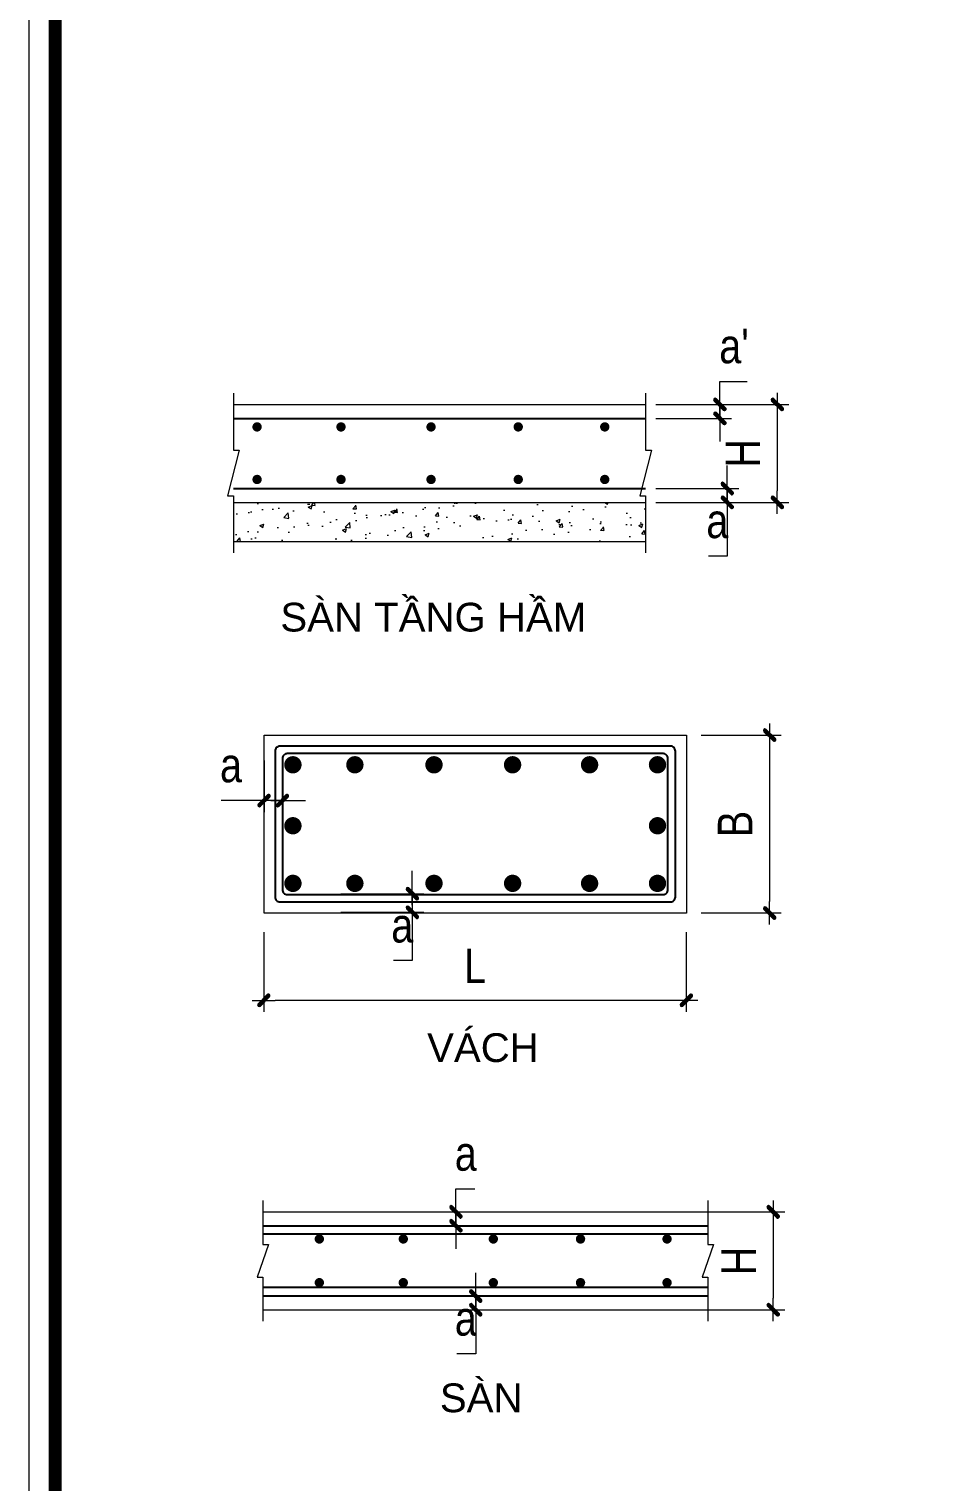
# Model space of a CAD drawing. Header units: millimetres. Extents: x -88960 to 836140, y 175458 to 320791.
# Drawn here: x -3360 to 3675, y 190573 to 201739 of the extents above; entities that cross this region are included whole.
import ezdxf
from ezdxf.enums import TextEntityAlignment as Align

# ---------------------------------------------------------------- set-up
doc = ezdxf.new("R2010")
doc.units = ezdxf.units.MM
doc.header["$LTSCALE"] = 1000
doc.layers.get('0').update_dxf_attribs({"linetype": 'CONTINUOUS'})
doc.layers.get('DEFPOINTS').update_dxf_attribs({"linetype": 'CONTINUOUS'})
for name, color, linetype, lineweight in [('Ap0314_Kh', 253, 'CONTINUOUS', 15), ('CDAI', 6, 'CONTINUOUS', 25), ('CHUTO', 51, 'CONTINUOUS', 15), ('CTHEP', 4, 'CONTINUOUS', 50), ('DBAO', 2, 'CONTINUOUS', 13), ('HATCH', 253, 'CONTINUOUS', 5), ('KTH', 154, 'CONTINUOUS', 15), ('STICK', 1, 'CONTINUOUS', 9)]:
    doc.layers.add(name, color=color, linetype=linetype, lineweight=lineweight)
doc.styles.add('Star-HelCon', font='VHELVCN_0.TTF')
doc.styles.add('Star-Helve', font='VHELVEN_0.TTF')
doc.dimstyles.new('Star-100', dxfattribs={"dimscale": 100, "dimtxt": 2, "dimasz": 1, "dimexe": 1, "dimexo": 0.0625, "dimgap": 0.09, "dimtad": 0, "dimtoh": 1, "dimdec": 4, "dimrnd": 1, "dimdsep": 46, "dimtxsty": 'Star-HelCon', "dimblk": 'Stick', "dimcen": 0.09, "dimdle": 1.5, "dimclrd": 256, "dimclre": 256, "dimclrt": 7, "dimadec": 0, "dimazin": 0, "dimtfac": 1, "dimtdec": 4, "dimtix": 1, "dimtmove": 0, "dimatfit": 3, "dimfxl": 0.18, "dimtvp": 1, "dimtolj": 1, "dimtzin": 0, "dimarcsym": 2})

# ---------------------------------------------------------------- blocks, each defined once
blk = doc.blocks.new('Stick')
at = {"layer": 'STICK'}
h = blk.add_hatch(color=256, dxfattribs=at)
edge = h.paths.add_edge_path()
edge.add_line((0.3, 0.5), (-0.5, -0.3))
edge.add_arc((-0.4, -0.4), 0.141, 135, 315)
edge.add_line((-0.3, -0.5), (0.5, 0.3))
edge.add_arc((0.4, 0.4), 0.141, 315, 495)
blk.add_line((1, 0), (-1, 0), dxfattribs=at)
blk.add_lwpolyline([(0.3, 0.5), (-0.5, -0.3, 1), (-0.3, -0.5), (0.5, 0.3, 1), (0.3, 0.5, 1)], format="xyb", dxfattribs=at)
blk = doc.blocks.new('*D549')
at = {"layer": 'DEFPOINTS', "color": 0, "transparency": 16777216}
for p in [(1269825, 160534), (1269825, 160373), (1270451, 160373)]:
    blk.add_point(p, dxfattribs=at)
at = {"layer": 'KTH', "lineweight": -2, "transparency": 16777216}
for p, q in [((1270451, 160634), (1270451, 160734)), ((1269831, 160534), (1270551, 160534)), ((1270451, 160534), (1270451, 160373)), ((1269831, 160373), (1270551, 160373)), ((1270451, 160273), (1270451, 159952)), ((1270451, 159952), (1270287, 159952))]:
    blk.add_line(p, q, dxfattribs=at)
at = {"layer": 'KTH', "lineweight": -2, "transparency": 16777216, "xscale": 100, "yscale": 100, "zscale": 100}
for p, rotation in [((1270451, 160534), 270), ((1270451, 160373), 90)]:
    blk.add_blockref('Stick', p, dxfattribs=dict(at, rotation=rotation))
at = {"layer": 'KTH', "color": 7, "transparency": 16777216, "insert": (1270364, 160258), "char_height": 300, "attachment_point": 5, "style": 'Star-HelCon'}
blk.add_mtext('\\A1;a', dxfattribs=at)
blk = doc.blocks.new('*D550')
at = {"layer": 'DEFPOINTS', "color": 0, "transparency": 16777216}
for p in [(1269161, 160207), (1272832, 160207), (1269161, 159607)]:
    blk.add_point(p, dxfattribs=at)
at = {"layer": 'KTH', "lineweight": -2, "transparency": 16777216}
for p, q in [((1269161, 160201), (1269161, 159507)), ((1272832, 160201), (1272832, 159507)), ((1272732, 159607), (1269261, 159607))]:
    blk.add_line(p, q, dxfattribs=at)
at = {"layer": 'KTH', "lineweight": -2, "transparency": 16777216, "xscale": 100, "yscale": 100, "zscale": 100, "rotation": 180}
blk.add_blockref('Stick', (1269161, 159607), dxfattribs=at)
at = {"layer": 'KTH', "lineweight": -2, "transparency": 16777216, "xscale": 100, "yscale": 100, "zscale": 100}
blk.add_blockref('Stick', (1272832, 159607), dxfattribs=at)
at = {"layer": 'KTH', "color": 7, "transparency": 16777216, "insert": (1270997, 159907), "char_height": 300, "attachment_point": 5, "style": 'Star-HelCon'}
blk.add_mtext('\\A1;L', dxfattribs=at)
blk = doc.blocks.new('*D551')
at = {"layer": 'DEFPOINTS', "color": 0, "transparency": 16777216}
for p in [(1269163, 161697), (1269323, 161697), (1269163, 161344)]:
    blk.add_point(p, dxfattribs=at)
at = {"layer": 'KTH', "lineweight": -2, "transparency": 16777216}
for p, q in [((1269163, 161691), (1269163, 161244)), ((1269323, 161691), (1269323, 161244)), ((1269063, 161344), (1268790, 161344)), ((1269323, 161344), (1269163, 161344)), ((1269423, 161344), (1269523, 161344))]:
    blk.add_line(p, q, dxfattribs=at)
at = {"layer": 'KTH', "lineweight": -2, "transparency": 16777216, "xscale": 100, "yscale": 100, "zscale": 100}
blk.add_blockref('Stick', (1269163, 161344), dxfattribs=at)
at = {"layer": 'KTH', "lineweight": -2, "transparency": 16777216, "xscale": 100, "yscale": 100, "zscale": 100, "rotation": 180}
blk.add_blockref('Stick', (1269323, 161344), dxfattribs=at)
at = {"layer": 'KTH', "color": 7, "transparency": 16777216, "insert": (1268876, 161651), "char_height": 300, "attachment_point": 5, "style": 'Star-HelCon'}
blk.add_mtext('\\A1;a', dxfattribs=at)
blk = doc.blocks.new('*D552')
at = {"layer": 'DEFPOINTS', "color": 0, "transparency": 16777216}
for p in [(1272956, 161913), (1272956, 160367), (1273556, 160367)]:
    blk.add_point(p, dxfattribs=at)
at = {"layer": 'KTH', "lineweight": -2, "transparency": 16777216}
for p, q in [((1272962, 161913), (1273656, 161913)), ((1273556, 161813), (1273556, 160467)), ((1272962, 160367), (1273656, 160367))]:
    blk.add_line(p, q, dxfattribs=at)
at = {"layer": 'KTH', "lineweight": -2, "transparency": 16777216, "xscale": 100, "yscale": 100, "zscale": 100}
for p, rotation in [((1273556, 161913), 90), ((1273556, 160367), 270)]:
    blk.add_blockref('Stick', p, dxfattribs=dict(at, rotation=rotation))
at = {"layer": 'KTH', "color": 7, "transparency": 16777216, "insert": (1273256, 161140), "char_height": 300, "attachment_point": 5, "rotation": 90, "style": 'Star-HelCon'}
blk.add_mtext('\\A1;B', dxfattribs=at)
blk = doc.blocks.new('*D553')
at = {"layer": 'DEFPOINTS', "color": 0, "transparency": 16777216}
for p in [(1272562, 164057), (1273188, 164057), (1272562, 163937)]:
    blk.add_point(p, dxfattribs=at)
at = {"layer": 'KTH', "lineweight": -2, "transparency": 16777216}
for p, q in [((1273188, 164157), (1273188, 164257)), ((1272568, 164057), (1273288, 164057)), ((1273188, 164057), (1273188, 163937)), ((1272568, 163937), (1273288, 163937)), ((1273188, 163837), (1273188, 163468)), ((1273188, 163468), (1273024, 163468))]:
    blk.add_line(p, q, dxfattribs=at)
at = {"layer": 'KTH', "lineweight": -2, "transparency": 16777216, "xscale": 100, "yscale": 100, "zscale": 100}
for p, rotation in [((1273188, 164057), 270), ((1273188, 163937), 90)]:
    blk.add_blockref('Stick', p, dxfattribs=dict(at, rotation=rotation))
at = {"layer": 'KTH', "color": 7, "transparency": 16777216, "insert": (1273102, 163774), "char_height": 300, "attachment_point": 5, "style": 'Star-HelCon'}
blk.add_mtext('\\A1;a', dxfattribs=at)
blk = doc.blocks.new('*D554')
at = {"layer": 'DEFPOINTS', "color": 0, "transparency": 16777216}
for p in [(1272562, 164788), (1272562, 164667), (1273124, 164667)]:
    blk.add_point(p, dxfattribs=at)
at = {"layer": 'KTH', "lineweight": -2, "transparency": 16777216}
for p, q in [((1273124, 164888), (1273124, 164988)), ((1273124, 164988), (1273360, 164988)), ((1272568, 164788), (1273224, 164788)), ((1273124, 164667), (1273124, 164788)), ((1272568, 164667), (1273224, 164667)), ((1273124, 164567), (1273124, 164467))]:
    blk.add_line(p, q, dxfattribs=at)
at = {"layer": 'KTH', "lineweight": -2, "transparency": 16777216, "xscale": 100, "yscale": 100, "zscale": 100}
for p, rotation in [((1273124, 164788), 270), ((1273124, 164667), 90)]:
    blk.add_blockref('Stick', p, dxfattribs=dict(at, rotation=rotation))
at = {"layer": 'KTH', "color": 7, "transparency": 16777216, "insert": (1273247, 165294), "char_height": 300, "attachment_point": 5, "style": 'Star-HelCon'}
blk.add_mtext("\\A1;\\A1;a'", dxfattribs=at)
blk = doc.blocks.new('*D555')
at = {"layer": 'DEFPOINTS', "color": 0, "transparency": 16777216}
for p in [(1273023, 164788), (1273023, 163937), (1273623, 163937)]:
    blk.add_point(p, dxfattribs=at)
at = {"layer": 'KTH', "lineweight": -2, "transparency": 16777216}
for p, q in [((1273030, 164788), (1273723, 164788)), ((1273623, 164688), (1273623, 164037)), ((1273030, 163937), (1273723, 163937))]:
    blk.add_line(p, q, dxfattribs=at)
at = {"layer": 'KTH', "lineweight": -2, "transparency": 16777216, "xscale": 100, "yscale": 100, "zscale": 100}
for p, rotation in [((1273623, 164788), 90), ((1273623, 163937), 270)]:
    blk.add_blockref('Stick', p, dxfattribs=dict(at, rotation=rotation))
at = {"layer": 'KTH', "color": 7, "transparency": 16777216, "insert": (1273323, 164362), "char_height": 300, "attachment_point": 5, "rotation": 90, "style": 'Star-HelCon'}
blk.add_mtext('\\A1;H', dxfattribs=at)
blk = doc.blocks.new('*D531')
at = {"layer": 'DEFPOINTS', "color": 0, "transparency": 16777216}
for p in [(1286311, 159928), (1286936, 159928), (1286311, 159808)]:
    blk.add_point(p, dxfattribs=at)
at = {"layer": 'KTH', "lineweight": -2, "transparency": 16777216}
for p, q in [((1286936, 160028), (1286936, 160128)), ((1286317, 159928), (1287036, 159928)), ((1286936, 159928), (1286936, 159808)), ((1286317, 159808), (1287036, 159808)), ((1286936, 159708), (1286936, 159424)), ((1286936, 159424), (1286773, 159424))]:
    blk.add_line(p, q, dxfattribs=at)
at = {"layer": 'KTH', "lineweight": -2, "transparency": 16777216, "xscale": 100, "yscale": 100, "zscale": 100}
for p, rotation in [((1286936, 159928), 270), ((1286936, 159808), 90)]:
    blk.add_blockref('Stick', p, dxfattribs=dict(at, rotation=rotation))
at = {"layer": 'KTH', "color": 7, "transparency": 16777216, "insert": (1286850, 159731), "char_height": 300, "attachment_point": 5, "style": 'Star-HelCon'}
blk.add_mtext('\\A1;a', dxfattribs=at)
blk = doc.blocks.new('*D532')
at = {"layer": 'DEFPOINTS', "color": 0, "transparency": 16777216}
for p in [(1286190, 160659), (1286190, 160538), (1286764, 160538)]:
    blk.add_point(p, dxfattribs=at)
at = {"layer": 'KTH', "lineweight": -2, "transparency": 16777216}
for p, q in [((1286764, 160759), (1286764, 160859)), ((1286764, 160859), (1286927, 160859)), ((1286196, 160659), (1286864, 160659)), ((1286764, 160538), (1286764, 160659)), ((1286196, 160538), (1286864, 160538)), ((1286764, 160438), (1286764, 160338))]:
    blk.add_line(p, q, dxfattribs=at)
at = {"layer": 'KTH', "lineweight": -2, "transparency": 16777216, "xscale": 100, "yscale": 100, "zscale": 100}
for p, rotation in [((1286764, 160659), 270), ((1286764, 160538), 90)]:
    blk.add_blockref('Stick', p, dxfattribs=dict(at, rotation=rotation))
at = {"layer": 'KTH', "color": 7, "transparency": 16777216, "insert": (1286850, 161165), "char_height": 300, "attachment_point": 5, "style": 'Star-HelCon'}
blk.add_mtext('\\A1;a', dxfattribs=at)
blk = doc.blocks.new('*D533')
at = {"layer": 'DEFPOINTS', "color": 0, "transparency": 16777216}
for p in [(1288921, 160659), (1288921, 159808), (1289521, 159808)]:
    blk.add_point(p, dxfattribs=at)
at = {"layer": 'KTH', "lineweight": -2, "transparency": 16777216}
for p, q in [((1288928, 160659), (1289621, 160659)), ((1289521, 160559), (1289521, 159908)), ((1288928, 159808), (1289621, 159808))]:
    blk.add_line(p, q, dxfattribs=at)
at = {"layer": 'KTH', "lineweight": -2, "transparency": 16777216, "xscale": 100, "yscale": 100, "zscale": 100}
for p, rotation in [((1289521, 160659), 90), ((1289521, 159808), 270)]:
    blk.add_blockref('Stick', p, dxfattribs=dict(at, rotation=rotation))
at = {"layer": 'KTH', "color": 7, "transparency": 16777216, "insert": (1289221, 160233), "char_height": 300, "attachment_point": 5, "rotation": 90, "style": 'Star-HelCon'}
blk.add_mtext('\\A1;H', dxfattribs=at)
blk = doc.blocks.new('CHG_XX_Khung ten')
blk.add_lwpolyline([(15, 579), (826, 579), (826, 15), (15, 15)], close=True)
at = {"color": 4, "linetype": 'Continuous', "const_width": 1}
blk.add_lwpolyline([(17, 577), (824, 577), (824, 17), (17, 17)], close=True, dxfattribs=at)
blk = doc.blocks.new('12')
at = {"layer": 'HATCH'}
h = blk.add_hatch(dxfattribs=at)
h.set_pattern_fill('AR-CONC', color=256, scale=50, style=0)
h.set_pattern_definition([(50, (1247093.8, 133732.42), (358.63, -31.376), [37.5, -412.5]), (355, (1247093.8, 133732.42), (-69.3757, 376.096), [30, -330]), (100.4514, (1247123.7, 133729.8), (289.2547, 344.7198), [31.87, -350.571]), (46.1842, (1247093.8, 133832.4), (533.6205, -82.7595), [56.25, -618.75]), (96.6356, (1247138.27, 133825.5), (467.3314, 487.059), [47.805, -525.8565]), (351.1842, (1247093.8, 133832.4), (467.331, 487.059), [45, -495]), (21, (1247143.8, 133807.42), (298.4535, -201.3094), [37.5, -412.5]), (326, (1247143.8, 133807.42), (121.6577, 362.575), [30, -330]), (71.4514, (1247168.68, 133790.64), (420.1113, 161.2652), [31.87, -350.571]), (37.5, (1247093.8, 133732.42), (6.07993, 166.44693), [0, -326, 0, -335, 0, -331.25]), (7.5, (1247093.8, 133732.42), (131.5348, 197.20586), [0, -191, 0, -318.5, 0, -126.25]), (327.5, (1246982.3, 133732.42), (266.9112, -11.27744), [0, -125, 0, -390, 0, -517.5]), (317.5, (1246932.3, 133732.42), (291.5931, 50.0525), [0, -162.5, 0, -259, 0, -367.5])])
h.paths.add_polyline_path([(1270265.0788, 163733.47152), (1270484.54546, 163733.47152), (1270484.54546, 164191.87152), (1270265.0788, 164191.87152)], flags=9)
h.paths.add_polyline_path([(1268896.67119, 163936.80486), (1268896.67119, 163596.80486), (1272478.44105, 163596.80486), (1272478.44105, 163936.80486)])
at = {"layer": 'CDAI'}
for p, q in [((1268896.67119, 164667.25594), (1272478.44105, 164667.25594)), ((1268896.67119, 164057.17229), (1272478.44105, 164057.17229))]:
    blk.add_line(p, q, dxfattribs=at)
for points in [[(1269258.80073, 161774.22799), (1269258.80073, 160504.8974, 0.4142135624), (1269301.30675, 160462.39137), (1272694.57307, 160462.39137, 0.4142135624), (1272737.07909, 160504.8974), (1272737.07909, 161774.22799, 0.4142135624), (1272694.57307, 161816.73401), (1269301.30675, 161816.73401, 0.4142135624)], [(1272672.62956, 161710.21822, 0.4142135624), (1272630.5633, 161752.28448), (1269365.31652, 161752.28448, 0.4142135624), (1269323.25027, 161710.21822), (1269323.25027, 160568.90717, 0.4142135624), (1269365.31652, 160526.84091), (1272630.5633, 160526.84091, 0.4142135624), (1272672.62956, 160568.90717)]]:
    blk.add_lwpolyline(points, format="xyb", close=True, dxfattribs=at)
at = {"layer": 'CTHEP'}
for points, const_width in [([(1269082.04585, 164592.78325, 1), (1269122.62719, 164592.78325, 1)], 40.58134), ([(1269811.42031, 164592.78325, 1), (1269852.00166, 164592.78325, 1)], 40.58134), ([(1270593.78782, 164592.78325, 1), (1270634.36916, 164592.78325, 1)], 40.58134), ([(1271351.59816, 164592.78325, 1), (1271392.1795, 164592.78325, 1)], 40.58134), ([(1272103.41595, 164592.78325, 1), (1272143.99729, 164592.78325, 1)], 40.58134), ([(1269082.04585, 164135.83073, -1), (1269122.62719, 164135.83073, -1)], 40.58134), ([(1269811.42031, 164135.83073, -1), (1269852.00166, 164135.83073, -1)], 40.58134), ([(1270593.78782, 164135.83073, -1), (1270634.36916, 164135.83073, -1)], 40.58134), ([(1271351.59816, 164135.83073, -1), (1271392.1795, 164135.83073, -1)], 40.58134), ([(1272103.41595, 164135.83073, -1), (1272143.99729, 164135.83073, -1)], 40.58134), ([(1269376.25547, 161655.00604, -1), (1269451.59802, 161655.00604, -1)], 75.34255), ([(1269914.48032, 161655.00604, -1), (1269989.82287, 161655.00604, -1)], 75.34255), ([(1270602.10072, 161655.00604, -1), (1270677.44327, 161655.00604, -1)], 75.34255), ([(1271285.07411, 161655.00604, -1), (1271360.41666, 161655.00604, -1)], 75.34255), ([(1271954.10966, 161655.00604, -1), (1272029.45221, 161655.00604, -1)], 75.34255), ([(1272619.62435, 161655.00604, 1), (1272544.2818, 161655.00604, 1)], 75.34255), ([(1269376.25547, 161125.08946, 1), (1269451.59802, 161125.08946, 1)], 75.34255), ([(1272619.62435, 161125.08946, -1), (1272544.2818, 161125.08946, -1)], 75.34255), ([(1269376.25547, 160624.11935, 1), (1269451.59802, 160624.11935, 1)], 75.34255), ([(1269914.48032, 160624.11935, 1), (1269989.82287, 160624.11935, 1)], 75.34255), ([(1270602.10072, 160624.11935, 1), (1270677.44327, 160624.11935, 1)], 75.34255), ([(1271285.07411, 160624.11935, 1), (1271360.41666, 160624.11935, 1)], 75.34255), ([(1271954.10966, 160624.11935, 1), (1272029.45221, 160624.11935, 1)], 75.34255), ([(1272619.62435, 160624.11935, -1), (1272544.2818, 160624.11935, -1)], 75.34255)]:
    blk.add_lwpolyline(points, format="xyb", close=True, dxfattribs=dict(at, const_width=const_width))
at = {"layer": 'DBAO'}
for p, q in [((1268896.67119, 164787.62337), (1272478.44105, 164787.62337)), ((1268896.67119, 163936.80486), (1272478.44105, 163936.80486)), ((1268896.67119, 163596.80486), (1272478.44105, 163596.80486))]:
    blk.add_line(p, q, dxfattribs=at)
for points in [[(1268896.67119, 164887.62337), (1268896.67119, 164390.68386), (1268946.67119, 164390.68386), (1268846.67119, 163993.74436), (1268896.67119, 163993.74436), (1268896.67119, 163496.80486)], [(1272478.44105, 164887.62337), (1272478.44105, 164390.68386), (1272528.44105, 164390.68386), (1272428.44105, 163993.74436), (1272478.44105, 163993.74436), (1272478.44105, 163496.80486)]]:
    blk.add_lwpolyline(points, dxfattribs=at)
blk.add_lwpolyline([(1272833.27676, 161912.93168), (1272833.27676, 160366.19371), (1269162.60306, 160366.19371), (1269162.60306, 161912.93168)], close=True, dxfattribs=at)
at = {"layer": 'CHUTO', "linetype": 'ByBlock', "style": 'Star-Helve'}
for s, p in [('SAØN TAÀNG HAÀM', (1270633.81171, 162974.80458)), ('VAÙCH', (1271065.1696, 159226.45289))]:
    blk.add_text(s, height=250, dxfattribs=at).set_placement(p, align=Align.MIDDLE)
at = {"layer": 'KTH'}
for base, p1, p2, angle, text, picture, middle in [((1273124.27787, 164667.25594), (1272562.14454, 164787.62337), (1272562.14454, 164667.25594), 90, "\\A1;a'", '*D554', (1273246.87787, 164987.62337)), ((1273623.27193, 163936.80486), (1273023.27193, 164787.62337), (1273023.27193, 163936.80486), 90, 'H', '*D555', (1273623.27193, 164362.21411)), ((1273187.87787, 164057.17229), (1272562.14454, 163936.80486), (1272562.14454, 164057.17229), 270, 'a', '*D553', (1273101.67787, 163467.64988)), ((1273555.66722, 160366.82156), (1272955.66722, 161912.93168), (1272955.66722, 160366.82156), 90, 'B', '*D552', (1273555.66722, 161139.87662)), ((1270450.50553, 160373.08395), (1269824.77219, 160533.73115), (1269824.77219, 160373.08395), 90, 'a', '*D549', (1270364.30553, 159951.87519))]:
    dim = blk.add_linear_dim(base=base, p1=p1, p2=p2, angle=angle, text=text, dimstyle='Star-100', override={"dimtxt": 3}, dxfattribs=at)
    dim.commit()
    dim.dimension.update_dxf_attribs({"geometry": picture, "text_midpoint": middle, "dimtype": 128})
dim = blk.add_linear_dim(base=(1269162.60306, 161344.14098), p1=(1269323.25027, 161697.26598), p2=(1269162.60306, 161697.26598), text='a', dimstyle='Star-100', override={"dimtxt": 3}, dxfattribs=at)
dim.commit()
dim.dimension.update_dxf_attribs({"geometry": '*D551', "text_midpoint": (1268876.40306, 161344.14098), "dimtype": 128})
dim = blk.add_linear_dim(base=(1269161.34735, 159607.17687), p1=(1272832.02105, 160207.17687), p2=(1269161.34735, 160207.17687), text='L', dimstyle='Star-100', override={"dimtxt": 3}, dxfattribs=at)
dim.commit()
dim.dimension.update_dxf_attribs({"geometry": '*D550', "text_midpoint": (1270996.6842, 159907.17687)})
blk = doc.blocks.new('G')
at = {"layer": 'CDAI'}
for p, q in [((1285086.33037, 160538.45629), (1288953.40357, 160538.45629)), ((1288953.40357, 160465.42999), (1285086.33037, 160465.42999)), ((1288953.40357, 160001.39895), (1285086.33037, 160001.39895)), ((1285086.33037, 159928.37265), (1288953.40357, 159928.37265))]:
    blk.add_line(p, q, dxfattribs=at)
at = {"layer": 'CTHEP', "const_width": 40.58134}
for points in [[(1285557.00837, 160423.24286, 1), (1285597.58971, 160423.24286, 1)], [(1286286.38283, 160423.24286, 1), (1286326.96418, 160423.24286, 1)], [(1287068.75034, 160423.24286, 1), (1287109.33168, 160423.24286, 1)], [(1287826.56068, 160423.24286, 1), (1287867.14202, 160423.24286, 1)], [(1288578.37847, 160423.24286, 1), (1288618.95981, 160423.24286, 1)], [(1285557.00837, 160043.58608, -1), (1285597.58971, 160043.58608, -1)], [(1286286.38283, 160043.58608, -1), (1286326.96418, 160043.58608, -1)], [(1287068.75034, 160043.58608, -1), (1287109.33168, 160043.58608, -1)], [(1287826.56068, 160043.58608, -1), (1287867.14202, 160043.58608, -1)], [(1288578.37847, 160043.58608, -1), (1288618.95981, 160043.58608, -1)]]:
    blk.add_lwpolyline(points, format="xyb", close=True, dxfattribs=at)
at = {"layer": 'DBAO'}
for p, q in [((1285086.33037, 160658.82373), (1288953.40357, 160658.82373)), ((1285086.33037, 159808.00521), (1288953.40357, 159808.00521))]:
    blk.add_line(p, q, dxfattribs=at)
for points in [[(1285086.33037, 160758.82373), (1285086.33037, 160375.21756), (1285136.33037, 160375.21756), (1285036.33037, 160091.61139), (1285086.33037, 160091.61139), (1285086.33037, 159708.00521)], [(1288953.40357, 160758.82373), (1288953.40357, 160375.21756), (1289003.40357, 160375.21756), (1288903.40357, 160091.61139), (1288953.40357, 160091.61139), (1288953.40357, 159708.00521)]]:
    blk.add_lwpolyline(points, dxfattribs=at)
at = {"layer": 'CHUTO', "linetype": 'ByBlock', "style": 'Star-Helve'}
blk.add_text('SAØN', height=250, dxfattribs=at).set_placement((1286983.52928, 159072.87224), align=Align.MIDDLE)
at = {"layer": 'KTH'}
for base, p1, p2, angle, text, picture, middle in [((1286763.84132, 160538.45629), (1286189.57465, 160658.82373), (1286189.57465, 160538.45629), 90, 'a', '*D532', (1286850.04132, 160858.82373)), ((1289521.38112, 159808.00521), (1288921.38112, 160658.82373), (1288921.38112, 159808.00521), 90, 'H', '*D533', (1289521.38112, 160233.41447)), ((1286936.24132, 159928.37265), (1286310.50798, 159808.00521), (1286310.50798, 159928.37265), 270, 'a', '*D531', (1286850.04132, 159424.10508))]:
    dim = blk.add_linear_dim(base=base, p1=p1, p2=p2, angle=angle, text=text, dimstyle='Star-100', override={"dimtxt": 3}, dxfattribs=at)
    dim.commit()
    dim.dimension.update_dxf_attribs({"geometry": picture, "text_midpoint": middle, "dimtype": 128})

msp = doc.modelspace()

# ---------------------------------------------------------------- block references
at = {"layer": 'KTH', "xscale": 0.88395, "yscale": 0.88395, "zscale": 0.88395}
for name, p in [('12', (-1123431.62725, 53189.3308)), ('G', (-1137516.29236, 50633.65254))]:
    msp.add_blockref(name, p, dxfattribs=at)

# ---------------------------------------------------------------- next in the draw order: block references
at = {"layer": 'Ap0314_Kh', "xscale": 100, "yscale": 100, "zscale": 100}
msp.add_blockref('CHG_XX_Khung ten', (-4859.84276, 175457.91904), dxfattribs=at)

doc.saveas('drawing.dxf')
